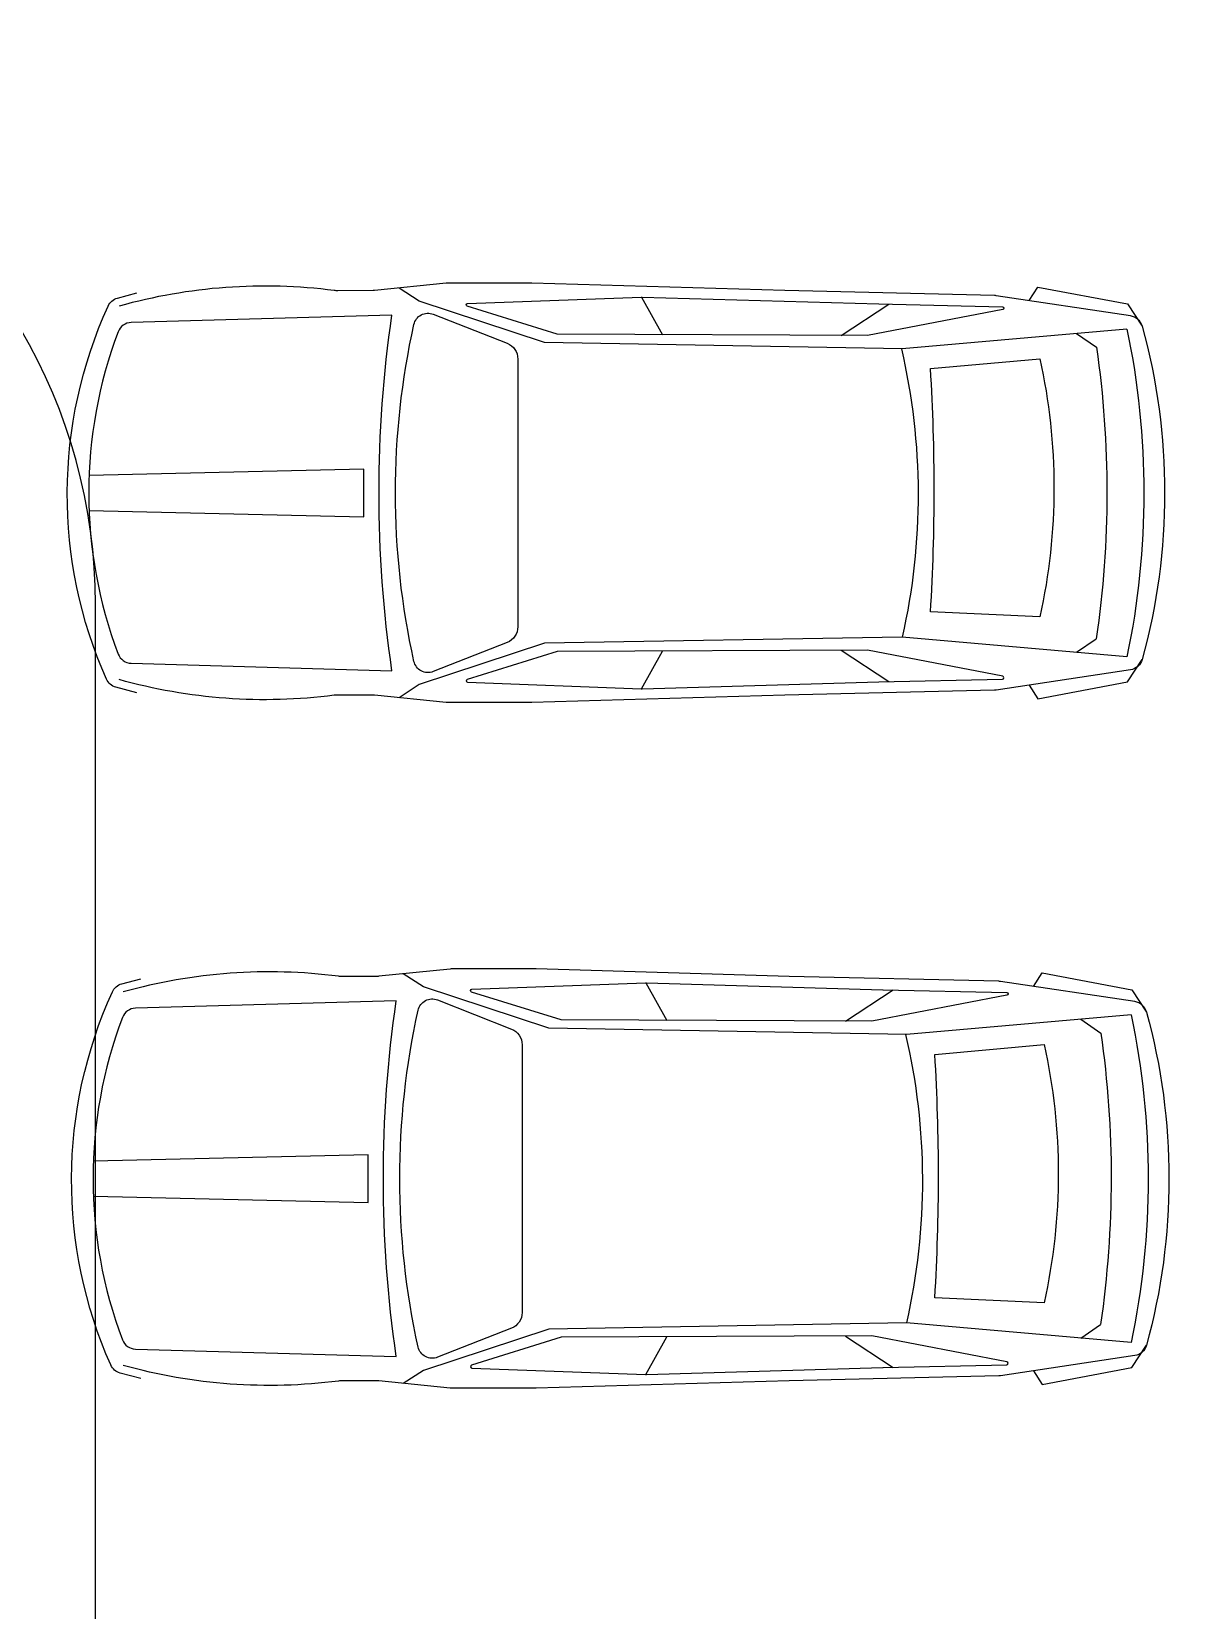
# Model space of a CAD drawing. Extents: x -30 to 1202, y 231 to 898.
# Drawn here: x 321.58 to 325.75, y 429.12 to 434.87 of the extents above; entities that cross this region are included whole.
import ezdxf

# ---------------------------------------------------------------- set-up
doc = ezdxf.new("R2010")
doc.units = 0
doc.header["$LTSCALE"] = 0.04
doc.layers.get('0').update_dxf_attribs({"linetype": 'CONTINUOUS'})
for name, color, linetype in [('0.5', 5, 'CONTINUOUS'), ('PISO', 1, 'CONTINUOUS'), ('PISOS', 1, 'CONTINUOUS')]:
    doc.layers.add(name, color=color, linetype=linetype)

# ---------------------------------------------------------------- blocks, each defined once
blk = doc.blocks.new('Aupln001')
for p, q in [((-2.8208, 0.5795), (-2.9941, 0.6937)), ((-2.0932, 0.7196), (-2.1696, 0.5824)), ((-3.6783, 0.5867), (-3.7514, 0.5365)), ((-3.6783, -0.5755), (-3.7503, -0.526)), ((-2.8208, -0.5683), (-2.9941, -0.6825)), ((-2.0932, -0.7084), (-2.1696, -0.5712))]:
    blk.add_line(p, q)
for points in [[(-3.5055, 0.7064), (-3.5373, 0.7558), (-3.8645, 0.6943), (-3.9179, 0.613, -0.296775), (-3.8752, 0.6508), (-3.3857, 0.7244, -0.031441), (-3.3792, 0.725), (-2.6153, 0.7429, 0.001455), (-2.615, 0.7429), (-1.6936, 0.7699, -0.007326), (-1.6921, 0.77), (-1.3856, 0.77, -0.025363), (-1.3803, 0.7697), (-1.1199, 0.7432, 0.024637), (-1.1148, 0.7429), (-0.9864, 0.7426, 0.032795), (-0.9728, 0.7434, -0.100755), (-0.1885, 0.6864)], [(-0.2529, -0.7232), (-0.1771, -0.703, 0.226888), (-0.1428, -0.6737, 0.214205), (-0.1487, 0.6869, 0.224603), (-0.1828, 0.7158), (-0.2529, 0.7345)], [(-3.5055, -0.6952), (-3.5373, -0.7446), (-3.8645, -0.6831), (-3.9179, -0.6017, 0.296775), (-3.8752, -0.6396), (-3.3857, -0.7132, 0.031441), (-3.3792, -0.7138), (-2.6153, -0.7317, -0.001455), (-2.615, -0.7317), (-1.6936, -0.7587, 0.007326), (-1.6921, -0.7587), (-1.3856, -0.7587, 0.025363), (-1.3803, -0.7585), (-1.1199, -0.732, -0.024637), (-1.1148, -0.7317), (-0.9864, -0.7313, -0.032795), (-0.9728, -0.7322, 0.100755), (-0.1885, -0.6751)]]:
    blk.add_lwpolyline(points, format="xyb")
for points in [[(-3.862, 0.6028), (-3.0431, 0.531), (-1.7396, 0.554), (-1.2828, 0.7046), (-1.209, 0.7523)], [(-0.0794, -0.0582), (-1.081, -0.0812), (-1.081, 0.0924), (-0.0794, 0.0694)], [(-3.862, -0.5916), (-3.0431, -0.5198), (-1.7396, -0.5427), (-1.2828, -0.6933), (-1.209, -0.741)]]:
    blk.add_lwpolyline(points)
for points in [[(-2.9574, 0.6945, -0.001613), (-2.9578, 0.6945), (-3.4083, 0.6844, 0.898845), (-3.4092, 0.674), (-2.9165, 0.5791), (-1.7849, 0.5841), (-1.4578, 0.686, 0.843434), (-1.4592, 0.6962), (-2.0918, 0.7196, 0.016499), (-2.0952, 0.7196)], [(-1.2635, 0.6197, 0.460891), (-1.3337, 0.6571), (-1.603, 0.5511, 0.30819), (-1.6421, 0.4936), (-1.6421, -0.4824, 0.30819), (-1.603, -0.5399), (-1.3337, -0.6458, 0.460891), (-1.2635, -0.6085, 0.109577)], [(-0.2329, -0.6155), (-1.1833, -0.6426, 0.072437), (-1.1833, 0.6538), (-0.2329, 0.6268, -0.304109), (-0.1855, 0.593, -0.182739), (-0.1855, -0.5818, -0.304109)], [(-3.5448, -0.4466), (-3.1463, -0.4286, -0.030108), (-3.1463, 0.4586), (-3.5448, 0.4945, 0.109099)], [(-2.9574, -0.6833, 0.001613), (-2.9578, -0.6833), (-3.4083, -0.6731, -0.898845), (-3.4092, -0.6628), (-2.9165, -0.5678), (-1.7849, -0.5729), (-1.4578, -0.6747, -0.843434), (-1.4592, -0.685), (-2.0918, -0.7083, -0.016499), (-2.0952, -0.7084)]]:
    blk.add_lwpolyline(points, format="xyb", close=True)
for centre, radius, start, end in [((-1.7028, 0.0056), 2.2968, 164.66721, 195.33279), ((-1.0037, 0.0056), 2.9201, 168.19843, 191.80157), ((-0.0747, 0.0089), 3.7143, 171.8338, 188.2809), ((-0.7492, -0.0011), 2.3518, 166.92324, 192.74187)]:
    blk.add_arc(centre, radius, start, end)

msp = doc.modelspace()

# ---------------------------------------------------------------- linework, layer by layer
at = {"layer": '0.5'}
msp.add_arc((241.6448, 369.3595), 80.5866, 170.557845, 170.557845, dxfattribs=at)
at = {"layer": 'PISO'}
msp.add_line((321.8107, 395.1589), (321.8107, 432.7868), dxfattribs=at)
msp.add_arc((319.8338, 432.7868), 1.9769, 0, 182.66404, dxfattribs=at)

# ---------------------------------------------------------------- block references
at = {"layer": 'PISOS', "xscale": -1}
for p in [(321.7078, 433.1869), (321.7234, 430.6869)]:
    msp.add_blockref('Aupln001', p, dxfattribs=at)

doc.saveas('drawing.dxf')
